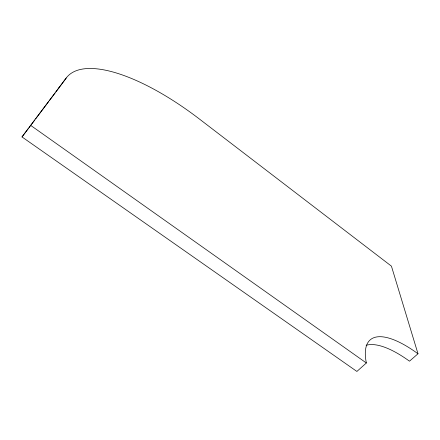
<?xml version="1.0" encoding="UTF-8"?>
<svg xmlns="http://www.w3.org/2000/svg" width="440" height="440" viewBox="0 0 440 440"><rect width="100%" height="100%" fill="white"/><g stroke="black" fill="none" stroke-linecap="round" stroke-linejoin="round"><path stroke-width="0.66" d="M418 353.771A101.519 34.172 50.1 0 0 366.35 362.984L356.895 371.448L22 136.939L66.253 77.974A150.056 54.808 40.6 0 1 199.392 119.014L391.435 266.156L418 353.771L409.492 361.185A100.887 35.299 50.4 0 0 366.135 345.312M55.919 91.927L66.253 77.974M22 136.939L28.204 128.706M29.035 127.606L34.821 119.922M35.651 118.822L48.471 101.811M49.302 100.711L55.094 93.027M30.553 125.301L366.35 362.984M58.817 88.088A149.138 56.634 40.5 0 1 59.615 87.087"/></g></svg>
